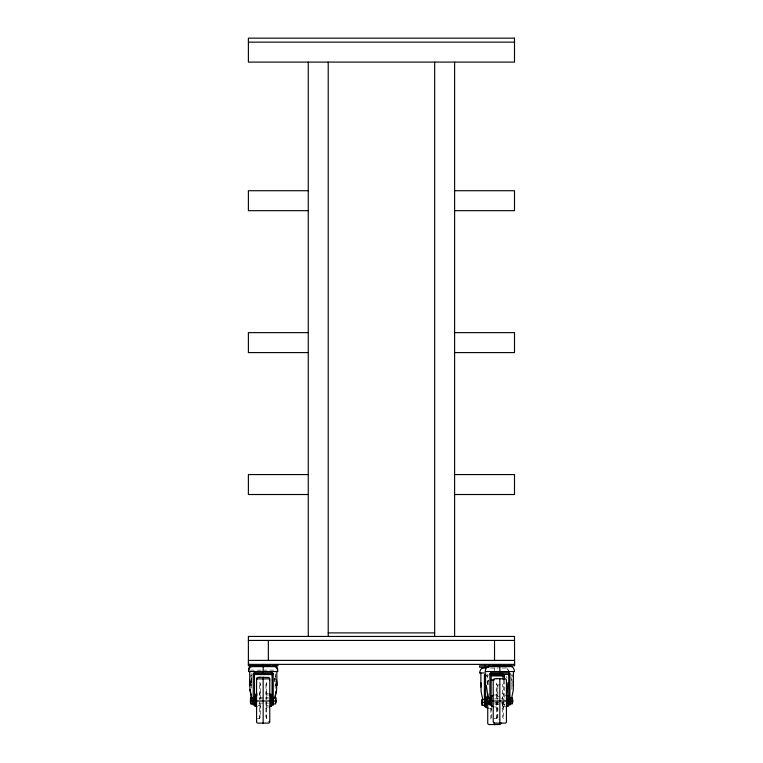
<?xml version="1.0" encoding="UTF-8"?>
<svg xmlns="http://www.w3.org/2000/svg" width="763" height="763" viewBox="0 0 763 763"><rect width="100%" height="100%" fill="white"/><g stroke="black" fill="none" stroke-linecap="round" stroke-linejoin="round"><path stroke-width="0.57" stroke-dasharray="3.81 2.86" d="M275.262 688.522L274.67 676.771M511.878 689.475L512.059 673.891M251.723 677.697L251.275 688.522M251.723 679.108L251.141 685.67L251.141 673.662M488.253 680.024L487.805 685.67L487.805 673.891M487.738 681.369L488.32 680.539A1.44 1.44 0 0 0 487.738 681.369L487.738 685.842M250.674 675.245L251.504 673.662M250.674 676.657L251.504 675.064M487.338 676.657L488.167 675.064M259.649 693.586L260.355 692.184M259.649 694.988L260.355 693.586M265.982 684.897L266.688 683.495M259.649 717.096L260.355 715.694M257.274 718.498L259.649 718.498L260.355 717.096L260.355 701.512M265.982 706.996L266.688 705.594L268.29 705.594M265.982 708.407L266.688 707.005L268.29 707.005M497.152 686.299L497.858 684.897L500.232 684.897M497.018 693.586L496.312 694.988L494.71 694.988M503.351 683.495L502.645 684.897L502.645 699.07M497.152 709.809L497.858 708.407M493.938 718.498L496.312 718.498L497.018 717.096M502.645 708.407L503.351 707.005M490.456 668.035L498.229 668.035M501.882 668.035L506.365 668.035L508.501 670.658A5.618 5.618 0 0 0 506.766 668.331L505.793 667.701M250.512 670.133L261.747 670.133M263.168 670.133L276.025 670.133M268.29 693.586L266.688 693.586L265.982 692.184M268.29 694.988L266.688 694.988L265.982 693.586M499.469 696.4L497.858 696.4L497.152 694.998M259.038 697.477L268.481 697.477M259.038 698.889L268.481 698.889M494.519 698.889L503.961 698.889M494.929 702.408L504.372 702.408M259.038 703.114L268.481 703.114M494.519 703.114L503.961 703.114M494.929 704.516L500.833 704.516M502.006 704.516L504.467 704.516M258.037 705.594L259.649 705.594L260.355 706.996M503.256 706.614L504.467 706.614L504.467 699.785M494.71 707.005L496.312 707.005L497.018 708.407M489.217 708.407L490.819 708.407L491.525 709.809M265.982 701.512L265.982 717.096L266.688 718.498L269.062 718.498M502.645 701.645L502.645 717.096L503.351 718.498L505.726 718.498M497.152 700.997L497.152 718.508L497.858 719.91L500.232 719.91M505.783 667.701L506.289 667.997M511.696 675.064L512.526 676.657M506.203 676.476L507.033 678.069M275.033 673.662L275.863 675.245M275.033 675.064L275.863 676.657M487.738 684.201L488.444 684.897M502.645 693.586L503.351 694.988M259.649 683.495L260.355 684.897M265.982 715.694L266.688 717.096M259.649 707.005L260.355 708.407M510.943 676.657L512.059 685.67M274.67 678.183L275.395 685.67L275.395 673.662M504.467 680.224L504.467 698.87M503.256 679.537L503.351 718.498M502.951 699.537L502.388 697.105L502.388 699.356M502.951 701.989L502.951 707.177L502.388 707.711L502.388 701.941M497.858 684.897L497.858 698.946M497.858 700.873L497.858 719.91M497.152 699.261L497.018 684.897L496.312 683.495L496.312 699.461M496.312 701.521L496.312 718.498M494.338 667.701L494.338 670.658M491.525 707.473L491.525 718.508L490.819 719.91L490.819 707.873M266.688 699.461L266.688 682.084L265.982 683.486L265.982 699.07M266.688 701.521L266.688 718.498M260.355 699.07L260.355 683.486L259.649 682.084L259.649 699.461M259.649 701.521L259.649 718.498"/><path stroke-width="1.14" d="M249.902 680.005L249.902 689.924L251.504 697.926M249.902 681.416L249.701 685.67L249.701 671.306M482.674 699.337L481.071 691.335L481.071 682.828M513.499 671.535L513.299 689.924L511.696 697.926M250.483 700.176L250.932 698.021L253.135 698.021L253.135 703.972L250.932 703.972C249.663 701.97 251.199 693.157 251.008 699.099M276.33 690.582L275.033 696.524M507.195 695.465L507.805 682.828M251.094 698.021L251.094 703.972M482.264 699.423L482.264 705.384M487.757 698.021L487.757 703.972M253.23 705.203L253.23 674.215L254.642 672.794L271.886 672.794L273.192 673.672L273.297 705.203M254.451 674.578L255.014 674.006L271.523 674.006L272.086 674.578L254.508 674.502M484.41 675.617L485.812 674.206A1.412 1.412 0 0 0 484.41 675.617L484.41 706.614M489.903 705.203L489.903 674.215L491.305 672.794L508.559 672.794L509.856 673.672L509.961 705.203M275.033 697.926L276.626 689.924L276.626 680.005M254.556 694.816L257.064 693.815M254.556 696.228L257.064 695.227M271.208 704.898L271.771 704.363M269.263 706.767L271.771 705.775L271.771 694.816L269.263 693.815M488.244 696.638L485.735 697.63L485.735 707.177L488.244 708.178M491.229 696.228L493.737 695.227M505.936 706.767L508.444 705.775L508.444 696.228L505.936 695.227M487.49 667.472L483.418 667.472L481.911 668.331A5.618 5.618 0 0 0 479.803 672.947M252.257 666.061L250.741 666.929A5.618 5.618 0 0 0 248.633 671.535M488.93 666.061L487.404 666.929A5.618 5.618 0 0 0 485.297 671.535M253.955 674.797L255.042 674.502M485.125 676.209L486.222 675.913M490.619 674.797L491.706 674.502M486.184 675.417L485.621 675.98L485.621 706.614M491.105 680.071L494.338 679.957M248.385 42.146L514.491 42.146M308.262 190.721L248.385 190.721L248.385 210.674L308.262 210.674M454.614 190.721L514.491 190.721L514.491 210.674L454.614 210.674M308.262 332.639L248.385 332.639L248.385 352.601L308.262 352.601M454.614 332.639L514.491 332.639L514.491 352.601L454.614 352.601M308.262 474.567L248.385 474.567L248.385 494.519L308.262 494.519M454.614 474.567L514.491 474.567L514.491 494.519L454.614 494.519M328.214 632.899L434.662 632.899M248.385 640.434L514.491 640.434M248.385 660.396L514.491 660.396M248.385 662.98L248.862 662.98M248.385 664.382L514.615 664.382M252.448 666.061L270.016 666.061M272.515 666.061L273.888 666.061M489.112 666.061L490.485 666.061M492.984 666.061L510.552 666.061M251.141 666.624L275.195 666.624M487.805 666.624L511.859 666.624M488.778 667.205L479.555 667.205L479.555 665.794L514.615 665.794L514.491 636.447L248.385 636.447L248.385 665.794L277.951 665.794L277.951 664.382M482.321 668.035L485.287 668.035M248.614 671.535L277.722 671.535M485.278 671.535L514.386 671.535M479.784 672.947L485.678 672.947M491.21 674.206L503.065 674.206A1.412 1.412 0 0 1 504.467 675.617L504.467 679.108M491.172 674.502L508.711 674.358L491.153 674.358L491.114 705.203M490.905 675.417L502.912 675.465L503.256 679.537M492.001 675.913L503.199 675.913M253.135 697.477L255.5 697.477M270.836 697.477L273.202 697.477M275.5 697.477L275.5 703.114M275.958 697.697L275.958 702.895M273.202 698.021L275.5 698.021M253.135 698.889L255.5 698.889M270.836 698.889L273.202 698.889M507.5 698.889L509.865 698.889M512.164 698.889L512.164 703.114M512.622 699.099L512.622 702.895M484.305 699.423L482.102 699.423L481.663 701.588L482.102 705.384L484.305 705.384M484.305 700.291L486.67 700.291M250.483 700.997L276.368 700.997M487.156 700.997L489.798 700.997M491.229 700.997L513.032 700.997M481.663 702.408L488.244 702.408M253.135 703.114L255.5 703.114M270.836 703.114L273.202 703.114M507.5 703.114L509.865 703.114M273.202 703.972L275.5 703.972L275.5 696.609M484.305 704.516L486.67 704.516M491.229 696.371L491.229 705.775L493.737 706.767M269.263 695.227L271.771 696.228M254.451 674.349L254.556 705.775L257.064 706.767M508.148 674.502L509.245 674.797M502.655 675.913L503.752 676.209M271.485 674.502L272.582 674.797M510.743 666.061L512.259 666.929A5.618 5.618 0 0 1 514.367 671.535M274.07 666.061L275.596 666.929A5.618 5.618 0 0 1 277.703 671.535M254.556 704.363L255.119 704.898M504.057 674.626L504.467 675.617M488.167 697.926L486.365 685.67M251.504 696.524L250.054 689.552M250.483 700.405L250.588 701.226M513.299 681.416L513.499 685.67M276.626 681.416L276.835 685.67L276.835 671.306M508.749 674.578L508.749 705.203M507.881 695.694L507.881 706.3M500.938 722.809L500.938 723.448A1.44 1.44 0 0 1 499.717 724.516L488.959 724.526A1.44 1.44 0 0 1 487.738 723.448L487.738 702.408M499.927 674.006L499.832 666.061M499.832 664.382L499.832 665.794M499.832 678.555L499.832 723.438M494.529 640.434L494.529 660.396M494.443 674.206L494.443 675.417M494.338 722.828L494.338 724.85M491.792 695.694L491.792 706.3M487.738 693.481L487.738 699.766M486.298 697.105L486.298 707.711M485.049 664.382L485.049 665.794M480.871 672.947L480.871 687.082M454.614 62.099L454.614 636.447M434.662 62.099L434.662 636.447M328.214 62.099L328.214 636.447M308.262 62.099L308.262 636.447M272.086 674.349L272.086 705.203M271.208 694.282L271.208 706.3M268.347 640.434L268.347 660.396M263.264 671.535L263.264 674.006M263.168 664.382L263.168 665.794M263.168 666.061L263.168 671.535M263.168 677.143L263.168 677.83M263.168 678.555L263.168 723.438M255.119 694.282L255.119 706.3M276.025 665.908A5.618 5.618 0 0 1 277.703 670.133M248.633 670.133A5.618 5.618 0 0 1 250.302 665.908M269.186 721.464A1.44 1.44 0 0 1 268.881 721.617M256.692 720.949A1.44 1.44 0 0 1 256.568 720.625M489.903 674.215A1.412 1.412 0 0 1 491.305 672.794M508.559 672.794A1.412 1.412 0 0 1 509.961 674.215M253.23 674.215A1.412 1.412 0 0 1 254.642 672.794M271.886 672.794A1.412 1.412 0 0 1 273.297 674.215M256.568 679.957A1.44 1.44 0 0 1 257.789 678.879L268.547 678.879A1.44 1.44 0 0 1 269.768 679.957M487.261 699.366L487.595 703.972L489.798 703.972L489.798 698.021L487.595 698.021L487.261 699.366M259.935 677.258L257.789 677.477A1.44 1.44 0 0 0 256.568 678.545L256.568 722.036A1.44 1.44 0 0 0 257.789 723.114L268.547 723.114A1.44 1.44 0 0 0 269.768 722.036L269.768 678.545A1.44 1.44 0 0 0 268.547 677.477L259.935 677.258M496.599 678.66L494.453 678.879A1.44 1.44 0 0 0 493.232 679.957L493.232 722.036A1.44 1.44 0 0 0 494.453 723.114L505.211 723.114A1.44 1.44 0 0 0 506.432 722.036L506.432 679.957A1.44 1.44 0 0 0 505.211 678.879L496.599 678.66M514.491 38.15L248.385 38.15L248.385 62.099L514.491 62.099L514.491 38.15M512.164 698.021L509.865 698.021L509.865 703.972L512.164 703.972L512.164 698.021"/></g></svg>
